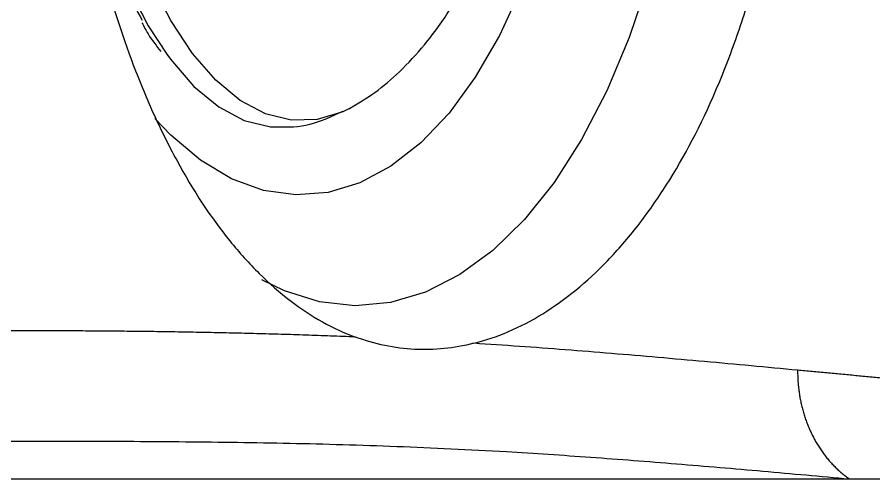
# Model space of a CAD drawing. Header units: inches. Extents: x 0 to 84, y -22 to 124.
# Drawn here: x 7.387 to 9.053, y 38.629 to 39.526 of the extents above; entities that cross this region are included whole.
import ezdxf

# ---------------------------------------------------------------- set-up
doc = ezdxf.new("R2010")
doc.units = ezdxf.units.IN
doc.header["$MEASUREMENT"] = 0
doc.layers.add('1', color=4, linetype='Continuous')
doc.layers.add('BDIM_CYAN', color=4, linetype='Continuous')

# ---------------------------------------------------------------- blocks, each defined once
blk = doc.blocks.new('2026 RELAY')
at = {"color": 8, "linetype": 'Continuous', "lineweight": 25, "flags": 128}
for points in [[(8.6148, 39.0981), (8.577, 38.9861), (8.5335, 38.8825), (8.4847, 38.7884), (8.4312, 38.7048), (8.3734, 38.6327), (8.3121, 38.5727), (8.2478, 38.5255), (8.1813, 38.4916), (8.1132, 38.4714), (8.0443, 38.4651), (7.9754, 38.4727), (7.907, 38.4942), (7.863, 38.5156)], [(8.3666, 39.0806), (8.3249, 38.99), (8.2781, 38.9093), (8.227, 38.8396), (8.1721, 38.7817), (8.1141, 38.7363), (8.0538, 38.7041), (7.9918, 38.6853), (7.9291, 38.6804), (7.8664, 38.6892), (7.8044, 38.7118), (7.744, 38.7478), (7.6859, 38.7967), (7.6551, 38.8291)]]:
    blk.add_lwpolyline(points, dxfattribs=at)
at = {"layer": '1', "color": 3, "linetype": 'Continuous', "lineweight": 25}
for points, knots in [([(8.2753, 38.392), (8.2978, 38.3976), (8.3203, 38.4052), (8.3653, 38.4245), (8.3875, 38.4361), (8.4528, 38.4765), (8.4948, 38.5108), (8.5453, 38.5631), (8.5553, 38.5741), (8.575, 38.597), (8.5848, 38.6089), (8.6135, 38.6458), (8.6318, 38.6719), (8.6846, 38.7549), (8.7168, 38.8163), (8.7531, 38.9008), (8.7602, 38.9182), (8.7738, 38.9534), (8.7804, 38.9712), (8.7994, 39.0255), (8.811, 39.0627), (8.8323, 39.139), (8.842, 39.1782), (8.855, 39.2383), (8.8591, 39.2586), (8.8668, 39.2997), (8.8704, 39.3206), (8.8871, 39.4255), (8.8961, 39.5108), (8.9032, 39.6407), (8.9045, 39.6843), (8.905, 39.7722), (8.9042, 39.8166), (8.8985, 39.9482), (8.8905, 40.0344), (8.8723, 40.1617), (8.8652, 40.2038), (8.8488, 40.2872), (8.8397, 40.328), (8.8095, 40.4472), (8.7857, 40.5226), (8.7513, 40.6119), (8.7442, 40.6295), (8.7296, 40.6642), (8.722, 40.6813), (8.6988, 40.7312), (8.6826, 40.7629), (8.632, 40.8535), (8.5956, 40.9077), (8.5466, 40.9678), (8.5366, 40.9794), (8.5165, 41.0017), (8.5063, 41.0123), (8.4756, 41.0428), (8.4547, 41.0613), (8.4124, 41.0945), (8.3909, 41.1092), (8.3581, 41.1285), (8.3471, 41.1345), (8.3249, 41.1455), (8.3137, 41.1505), (8.2578, 41.173), (8.2132, 41.1829), (8.1466, 41.1861), (8.1245, 41.1851), (8.0804, 41.1793), (8.0583, 41.1743), (7.9935, 41.1536), (7.9518, 41.132), (7.8914, 41.0883), (7.8716, 41.0718), (7.8425, 41.044), (7.8328, 41.0343), (7.8139, 41.014), (7.8046, 41.0034), (7.759, 40.9485), (7.7251, 40.898), (7.6857, 40.8267), (7.678, 40.812), (7.6628, 40.7818), (7.6554, 40.7662), (7.6337, 40.7185), (7.6201, 40.6854), (7.5818, 40.5829), (7.5595, 40.5099), (7.5311, 40.3933), (7.5224, 40.353), (7.5071, 40.2717), (7.5004, 40.2305), (7.4831, 40.1052), (7.4754, 40.0196), (7.4705, 39.9097), (7.4698, 39.8876), (7.4689, 39.8437), (7.4687, 39.8218), (7.4687, 39.7561), (7.4698, 39.7125), (7.4738, 39.6255), (7.4767, 39.5822), (7.4827, 39.5174), (7.4849, 39.4959), (7.4899, 39.4529), (7.4926, 39.4314), (7.5015, 39.3676), (7.5084, 39.3259), (7.5201, 39.2642), (7.5242, 39.2439), (7.533, 39.2035), (7.5376, 39.1834), (7.5617, 39.0848), (7.5843, 39.0107), (7.6231, 38.9066), (7.6368, 38.873), (7.666, 38.8083), (7.6815, 38.7771), (7.7295, 38.6889), (7.7639, 38.6367), (7.8193, 38.5683), (7.8384, 38.5471), (7.8778, 38.5081), (7.8979, 38.4906), (7.9592, 38.4437), (8.0015, 38.4201), (8.0451, 38.4042)], [0, 0, 0, 0, 0.015625, 0.015625, 0.03125, 0.03125, 0.0625, 0.0625, 0.070313, 0.070313, 0.078125, 0.078125, 0.09375, 0.09375, 0.125, 0.125, 0.132813, 0.132813, 0.140625, 0.140625, 0.15625, 0.15625, 0.171875, 0.171875, 0.179688, 0.179688, 0.1875, 0.1875, 0.21875, 0.21875, 0.234375, 0.234375, 0.25, 0.25, 0.28125, 0.28125, 0.296875, 0.296875, 0.3125, 0.3125, 0.34375, 0.34375, 0.351563, 0.351563, 0.359375, 0.359375, 0.375, 0.375, 0.40625, 0.40625, 0.414063, 0.414063, 0.421875, 0.421875, 0.4375, 0.4375, 0.453125, 0.453125, 0.460938, 0.460938, 0.46875, 0.46875, 0.5, 0.5, 0.515625, 0.515625, 0.53125, 0.53125, 0.5625, 0.5625, 0.578125, 0.578125, 0.585938, 0.585938, 0.59375, 0.59375, 0.625, 0.625, 0.632813, 0.632813, 0.640625, 0.640625, 0.65625, 0.65625, 0.6875, 0.6875, 0.703125, 0.703125, 0.71875, 0.71875, 0.75, 0.75, 0.757813, 0.757813, 0.765625, 0.765625, 0.78125, 0.78125, 0.796875, 0.796875, 0.804688, 0.804688, 0.8125, 0.8125, 0.828125, 0.828125, 0.835938, 0.835938, 0.84375, 0.84375, 0.875, 0.875, 0.890625, 0.890625, 0.90625, 0.90625, 0.9375, 0.9375, 0.953125, 0.953125, 0.96875, 0.96875, 1, 1, 1, 1]), ([(8.0451, 38.4042), (8.029, 38.4049), (7.9966, 38.4062), (7.9485, 38.4079), (7.9006, 38.4094), (7.853, 38.4108), (7.8056, 38.4119), (7.7585, 38.4129), (7.7117, 38.4138), (7.665, 38.4145), (7.6186, 38.4151), (7.5723, 38.4155), (7.5263, 38.4159), (7.4804, 38.4162), (7.4346, 38.4164), (7.389, 38.4165), (7.3435, 38.4166), (7.2981, 38.4167), (7.2528, 38.4167), (7.2227, 38.4167), (7.2076, 38.4167)], [0, 0, 0, 0, 0.055555, 0.111112, 0.16667, 0.222228, 0.277785, 0.333341, 0.388897, 0.444453, 0.500009, 0.555564, 0.61112, 0.666675, 0.72223, 0.777785, 0.833339, 0.888893, 0.944447, 1, 1, 1, 1]), ([(8.2753, 38.392), (8.2558, 38.3871), (8.2365, 38.3837), (8.1982, 38.3797), (8.179, 38.3792), (8.1407, 38.3812), (8.1214, 38.3838), (8.0831, 38.3918), (8.064, 38.3973), (8.0451, 38.4042)], [0, 0, 0, 0, 0.25, 0.25, 0.5, 0.5, 0.75, 0.75, 1, 1, 1, 1]), ([(8.9047, 38.3397), (8.8746, 38.3425), (8.8143, 38.3482), (8.7237, 38.3565), (8.6332, 38.3645), (8.5429, 38.3722), (8.453, 38.3794), (8.3636, 38.3861), (8.3047, 38.39), (8.2753, 38.392)], [0, 0, 0, 0, 0.1428692, 0.2857415, 0.4286106, 0.5714709, 0.7143201, 0.857161, 1, 1, 1, 1]), ([(8.9047, 38.3397), (8.9047, 38.3365), (8.9047, 38.3299), (8.9052, 38.3201), (8.9059, 38.3103), (8.907, 38.3005), (8.9084, 38.2908), (8.9101, 38.2812), (8.9122, 38.2717), (8.9145, 38.2624), (8.9172, 38.2531), (8.9202, 38.244), (8.9235, 38.235), (8.9271, 38.2263), (8.931, 38.2177), (8.9352, 38.2093), (8.9397, 38.2011), (8.9444, 38.1931), (8.9495, 38.1854), (8.9547, 38.1779), (8.9603, 38.1707), (8.966, 38.1638), (8.972, 38.1571), (8.9783, 38.1508), (8.9847, 38.1447), (8.9914, 38.139), (8.9982, 38.1336), (9.0029, 38.1302), (9.0053, 38.1285)], [0, 0, 0, 0, 0.038407, 0.076828, 0.11526, 0.153703, 0.192156, 0.230618, 0.269087, 0.307562, 0.346043, 0.384529, 0.423017, 0.461508, 0.5, 0.538492, 0.576983, 0.615471, 0.653957, 0.692438, 0.730913, 0.769382, 0.807844, 0.846297, 0.88474, 0.923172, 0.961593, 1, 1, 1, 1]), ([(9.9519, 38.2658), (9.9444, 38.2658), (9.9294, 38.2659), (9.9066, 38.2662), (9.8836, 38.2667), (9.8603, 38.2673), (9.8367, 38.2679), (9.8129, 38.2687), (9.7889, 38.2697), (9.7646, 38.2707), (9.7401, 38.2718), (9.7154, 38.273), (9.6905, 38.2744), (9.6654, 38.2758), (9.64, 38.2773), (9.6145, 38.2789), (9.5888, 38.2806), (9.5629, 38.2824), (9.5369, 38.2842), (9.5107, 38.2861), (9.4843, 38.2881), (9.4578, 38.2902), (9.4311, 38.2923), (9.4043, 38.2944), (9.3773, 38.2967), (9.3503, 38.299), (9.3231, 38.3013), (9.2958, 38.3037), (9.2684, 38.3061), (9.2408, 38.3085), (9.2132, 38.311), (9.1855, 38.3135), (9.1577, 38.3161), (9.1299, 38.3187), (9.1019, 38.3212), (9.0739, 38.3239), (9.0458, 38.3265), (9.0177, 38.3291), (8.9895, 38.3318), (8.9613, 38.3344), (8.933, 38.3371), (8.9141, 38.3388), (8.9047, 38.3397)], [0, 0, 0, 0, 0.025, 0.049998, 0.074994, 0.099988, 0.124982, 0.149975, 0.174969, 0.199962, 0.224957, 0.249953, 0.274949, 0.299947, 0.324946, 0.349947, 0.374949, 0.399953, 0.424957, 0.449963, 0.474969, 0.499976, 0.524984, 0.549992, 0.574999, 0.600006, 0.625012, 0.650016, 0.675019, 0.70002, 0.72502, 0.750019, 0.775018, 0.800015, 0.825013, 0.85001, 0.875008, 0.900005, 0.925003, 0.950002, 0.975001, 1, 1, 1, 1]), ([(7.3181, 38.2017), (7.3508, 38.2017), (7.4163, 38.2018), (7.515, 38.2018), (7.6143, 38.2016), (7.7144, 38.2009), (7.8154, 38.1998), (7.9173, 38.198), (8.0205, 38.1954), (8.125, 38.1919), (8.2309, 38.1874), (8.3563, 38.1807), (8.5024, 38.171), (8.6691, 38.158), (8.8372, 38.1437), (8.9491, 38.1336), (9.005, 38.1286)], [0, 0, 0, 0, 0.06251, 0.12502, 0.187531, 0.250041, 0.312549, 0.375055, 0.437556, 0.500053, 0.562548, 0.625039, 0.718767, 0.812502, 0.906249, 1, 1, 1, 1]), ([(5.794, 38.1286), (5.8081, 38.1286), (5.8365, 38.1286), (5.8794, 38.1286), (5.9227, 38.1286), (5.9663, 38.1286), (6.0102, 38.1286), (6.0544, 38.1286), (6.0989, 38.1286), (6.1438, 38.1286), (6.1889, 38.1286), (6.2343, 38.1286), (6.28, 38.1286), (6.3259, 38.1286), (6.3722, 38.1286), (6.4186, 38.1286), (6.4654, 38.1286), (6.5123, 38.1286), (6.5595, 38.1286), (6.6069, 38.1286), (6.6546, 38.1286), (6.7024, 38.1286), (6.7505, 38.1286), (6.7987, 38.1286), (6.8472, 38.1286), (6.8958, 38.1286), (6.9446, 38.1286), (6.9936, 38.1286), (7.0427, 38.1286), (7.092, 38.1286), (7.1414, 38.1286), (7.1909, 38.1286), (7.2406, 38.1286), (7.2904, 38.1286), (7.3404, 38.1286), (7.3904, 38.1286), (7.4406, 38.1286), (7.4908, 38.1286), (7.5411, 38.1286), (7.5915, 38.1286), (7.642, 38.1286), (7.6925, 38.1286), (7.7431, 38.1286), (7.7938, 38.1286), (7.8445, 38.1286), (7.8952, 38.1286), (7.9459, 38.1286), (7.9967, 38.1286), (8.0475, 38.1286), (8.0983, 38.1286), (8.1491, 38.1286), (8.1999, 38.1286), (8.2506, 38.1286), (8.3014, 38.1286), (8.3521, 38.1286), (8.4027, 38.1286), (8.4534, 38.1286), (8.5039, 38.1286), (8.5544, 38.1286), (8.6049, 38.1286), (8.6553, 38.1286), (8.7055, 38.1286), (8.7557, 38.1286), (8.8058, 38.1286), (8.8558, 38.1286), (8.9057, 38.1286), (8.9555, 38.1286), (8.9885, 38.1286), (9.0051, 38.1286)], [0, 0, 0, 0, 0.015047, 0.030097, 0.04515, 0.060205, 0.075263, 0.090324, 0.105388, 0.120455, 0.135526, 0.1506, 0.165678, 0.180759, 0.195844, 0.210933, 0.226026, 0.241122, 0.256222, 0.271326, 0.286434, 0.301546, 0.316662, 0.331781, 0.346905, 0.362032, 0.377163, 0.392298, 0.407437, 0.422579, 0.437725, 0.452875, 0.468028, 0.483185, 0.498345, 0.513508, 0.528675, 0.543845, 0.559018, 0.574195, 0.589374, 0.604556, 0.619741, 0.634928, 0.650118, 0.665311, 0.680506, 0.695703, 0.710903, 0.726105, 0.741309, 0.756514, 0.771722, 0.786932, 0.802143, 0.817355, 0.832569, 0.847785, 0.863002, 0.87822, 0.893439, 0.908659, 0.923881, 0.939103, 0.954326, 0.96955, 0.984775, 1, 1, 1, 1]), ([(9.0051, 38.1286), (9.0325, 38.1286), (9.0875, 38.1286), (9.1694, 38.1286), (9.2508, 38.1286), (9.3318, 38.1286), (9.4123, 38.1286), (9.4923, 38.1286), (9.5716, 38.1286), (9.6504, 38.1286), (9.7285, 38.1286), (9.8059, 38.1285), (9.8827, 38.1285), (9.9332, 38.1285), (9.9585, 38.1285)], [0, 0, 0, 0, 0.083308, 0.166621, 0.249939, 0.333261, 0.416587, 0.499917, 0.583251, 0.66659, 0.749933, 0.833282, 0.916637, 1, 1, 1, 1])]:
    blk.add_open_spline(points, degree=3, knots=knots, dxfattribs=at)
at = {"layer": 'BDIM_CYAN', "flags": 128}
for points in [[(7.479, 40.0623), (7.4696, 39.9462), (7.4661, 39.8282), (7.4687, 39.7099), (7.4773, 39.593), (7.4917, 39.4792), (7.5118, 39.37), (7.5374, 39.2671), (7.5679, 39.1717), (7.6031, 39.0853), (7.6424, 39.0091), (7.6781, 38.9539)], [(8.0399, 38.8519), (8.0205, 38.8421), (7.9706, 38.8269), (7.9203, 38.8255), (7.8703, 38.8379), (7.8212, 38.864), (7.7736, 38.9034), (7.7284, 38.9555), (7.6861, 39.0196), (7.6473, 39.0948), (7.6126, 39.1801), (7.5824, 39.2742), (7.5572, 39.3759), (7.5374, 39.4836), (7.5231, 39.596), (7.5146, 39.7114), (7.5121, 39.8281), (7.5155, 39.9447), (7.5248, 40.0593)], [(7.6781, 38.9539), (7.6852, 38.9442), (7.7311, 38.8914), (7.7792, 38.8515), (7.8289, 38.8251), (7.8797, 38.8125), (7.923, 38.8129)]]:
    blk.add_lwpolyline(points, dxfattribs=at)
at = {"layer": 'BDIM_CYAN'}
for points, knots in [([(7.4675, 40.0573), (7.4626, 39.9987), (7.4524, 39.878), (7.4555, 39.7206), (7.4654, 39.5932), (7.4815, 39.4648), (7.5121, 39.3111), (7.5558, 39.1754), (7.5966, 39.0807), (7.6192, 39.0402), (7.6305, 39.0199)], [0, 0, 0, 0, 0.1532463, 0.3156719, 0.4003608, 0.4850674, 0.6578359, 0.8306045, 0.9152934, 1, 1, 1, 1]), ([(8.0326, 38.8479), (8.0495, 38.8579), (8.083, 38.8776), (8.1328, 38.9203), (8.1835, 38.9749), (8.2327, 39.0435), (8.277, 39.1226), (8.3135, 39.2054), (8.343, 39.2899), (8.3664, 39.3746), (8.3843, 39.4584), (8.3974, 39.5394), (8.4057, 39.6109), (8.4104, 39.6686), (8.4127, 39.7103), (8.4138, 39.7402), (8.4144, 39.7614), (8.4146, 39.7765), (8.4147, 39.7872), (8.4148, 39.7948), (8.4148, 39.803), (8.4148, 39.8089), (8.4148, 39.813)], [0, 0, 0, 0, 0.068093, 0.135307, 0.209263, 0.298742, 0.387345, 0.47369, 0.555306, 0.633312, 0.70781, 0.777245, 0.84087, 0.886785, 0.919677, 0.943108, 0.959738, 0.971518, 0.979856, 0.985755, 0.989927, 1, 1, 1, 1]), ([(7.63, 39.015), (7.6339, 39.0075), (7.6452, 38.9859), (7.6584, 38.9698), (7.667, 38.9593)], [0, 0, 0, 0, 0.34367, 1, 1, 1, 1]), ([(7.923, 38.813), (7.9236, 38.813), (7.9453, 38.8136), (7.979, 38.8234), (8.0093, 38.8379), (8.0206, 38.8433)], [0, 0, 0, 0, 0.016619, 0.632672, 1, 1, 1, 1])]:
    blk.add_open_spline(points, degree=3, knots=knots, dxfattribs=at)

msp = doc.modelspace()

# ---------------------------------------------------------------- block references
msp.add_blockref('2026 RELAY', (0, 0.5))

doc.saveas('drawing.dxf')
